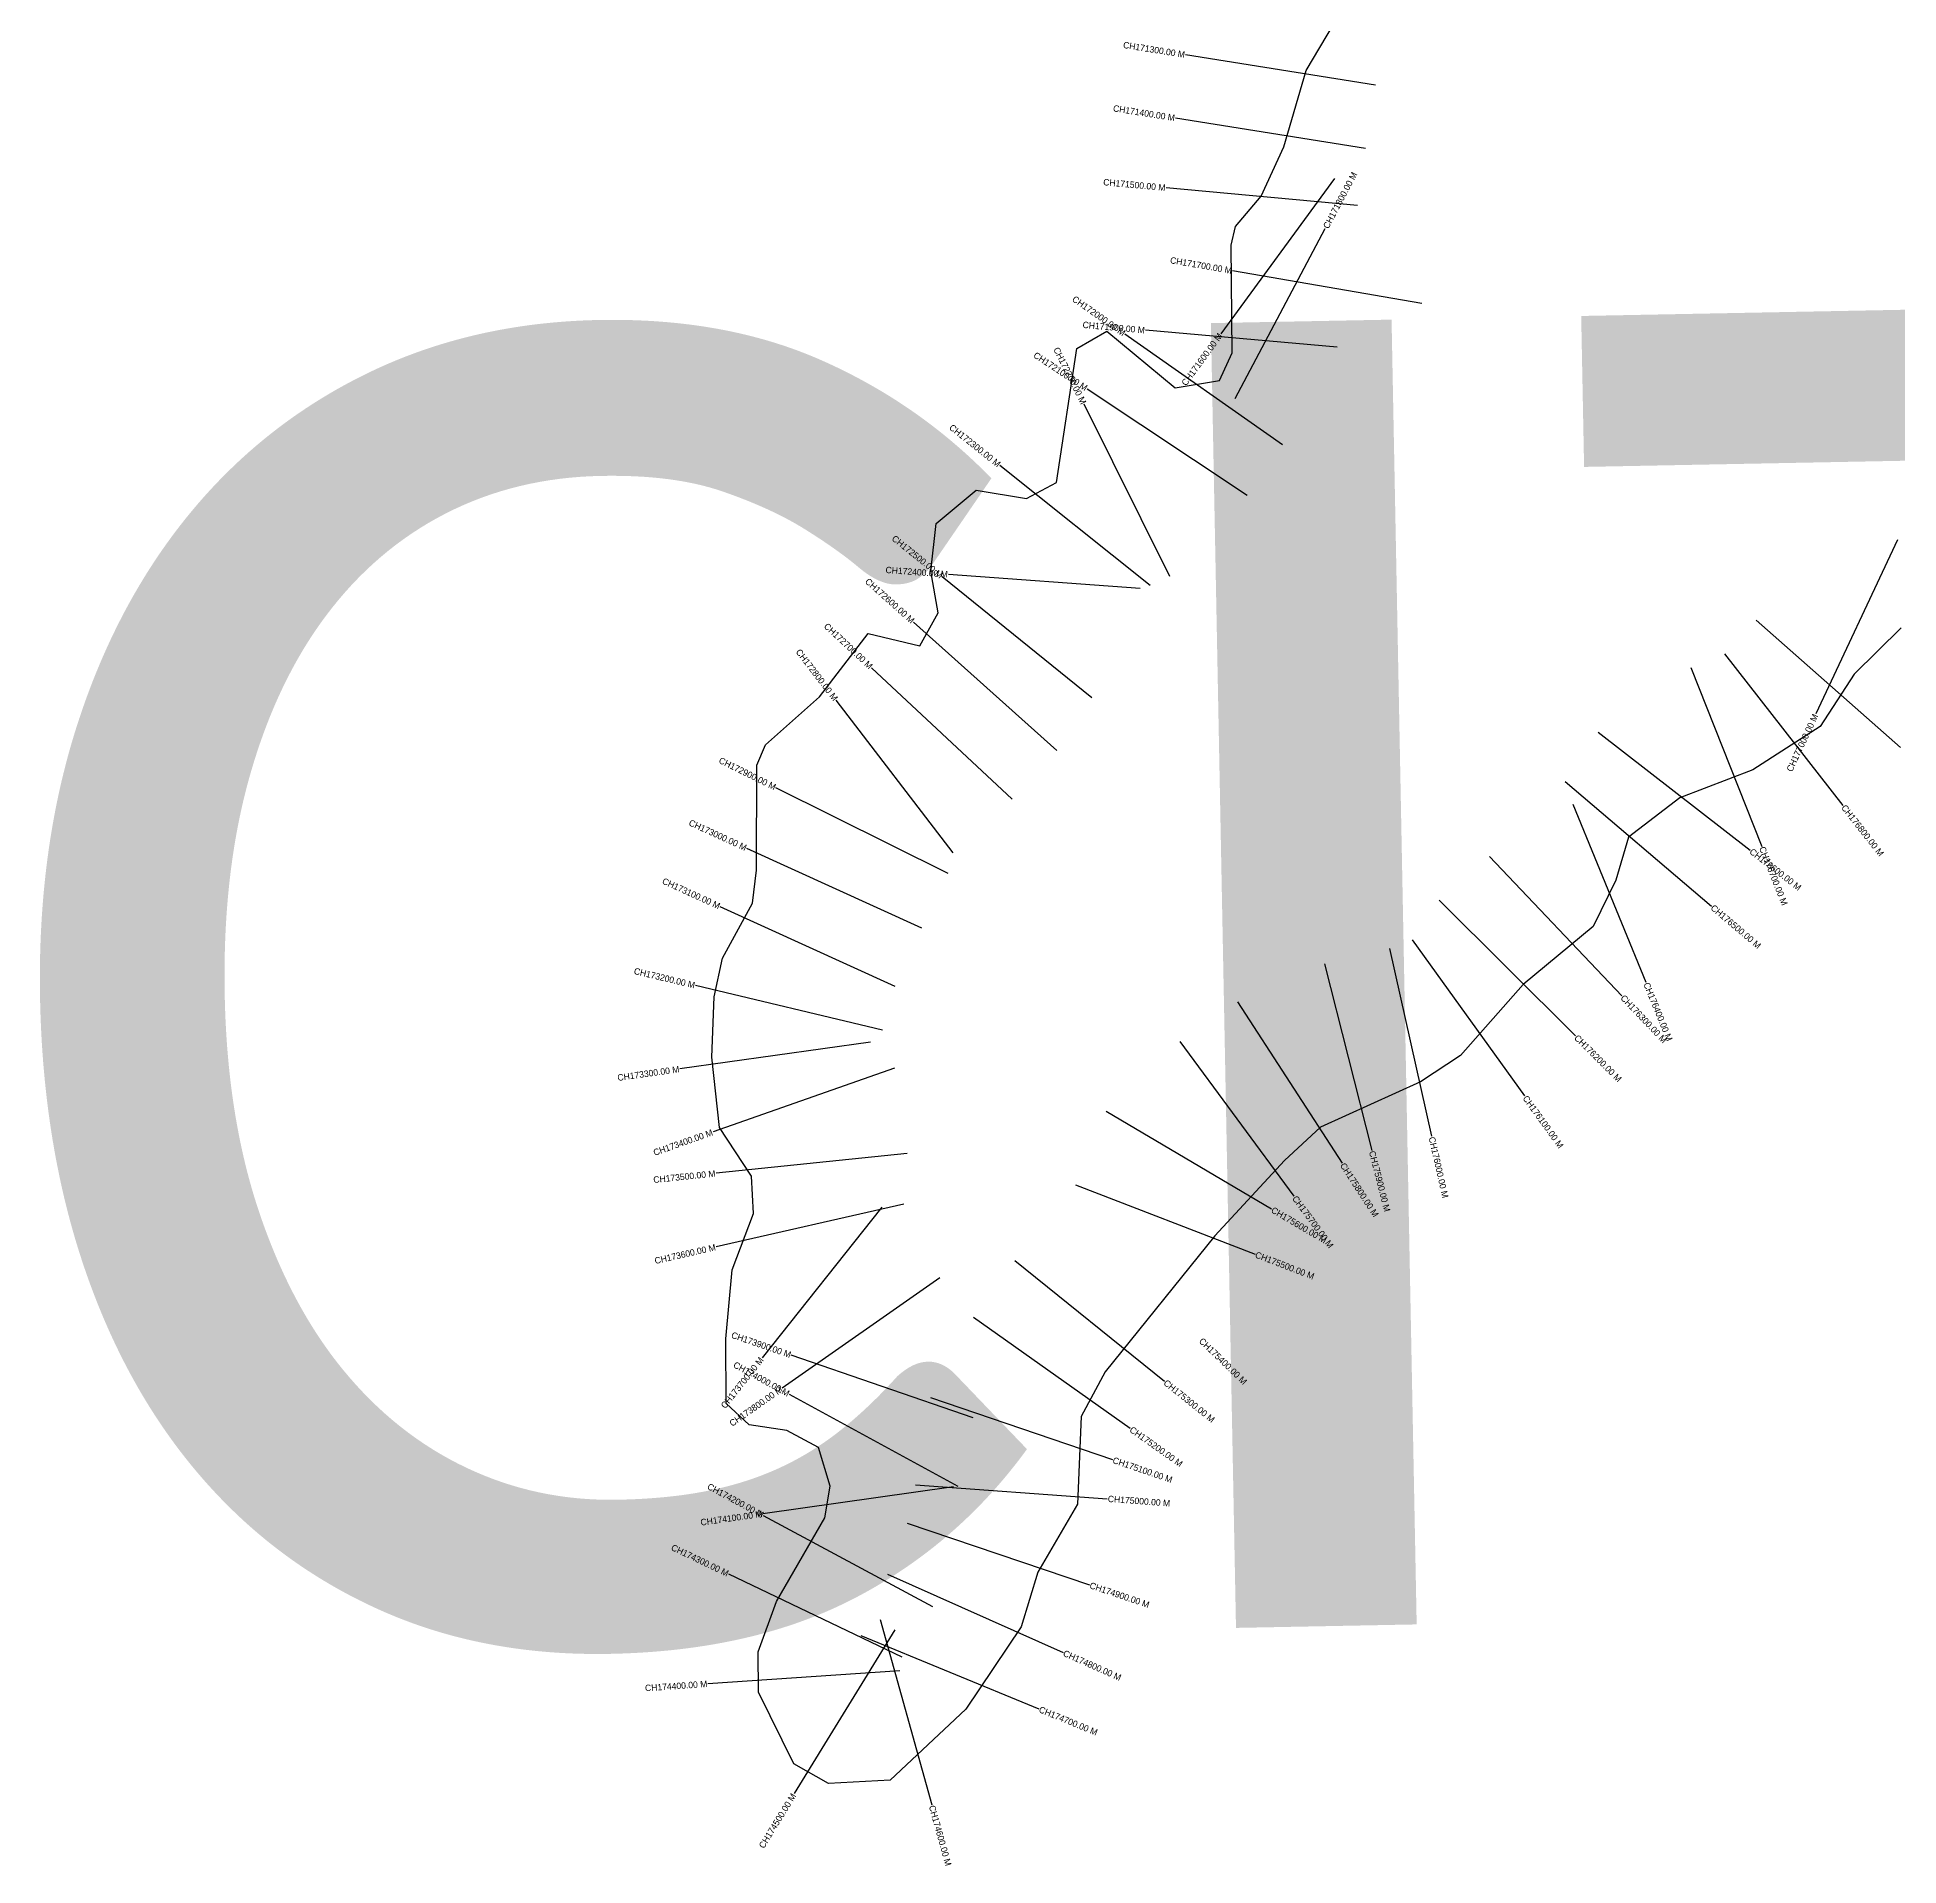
# Model space of a CAD drawing. Header units: metres. Extents: x 266312 to 277729, y 2088854 to 2108025.
# Drawn here: x 266312 to 269217, y 2095320 to 2098173 of the extents above; entities that cross this region are included whole.
import ezdxf
from ezdxf.enums import TextEntityAlignment as Align

# ---------------------------------------------------------------- set-up
doc = ezdxf.new("R2010")
doc.units = ezdxf.units.M
for name, color, linetype in [('CS', 134, 'Continuous'), ('CSMark', 6, 'Continuous'), ('TALUKA NAME', 5, 'Continuous'), ('village', 3, 'Continuous')]:
    doc.layers.add(name, color=color, linetype=linetype)

msp = doc.modelspace()

# ---------------------------------------------------------------- linework, layer by layer
at = {"layer": 'CS'}
for p, q in [((268400.3, 2098097.9), (268104, 2098145.3)), ((268384.5, 2097999.2), (268088.2, 2098046.6)), ((268372.3, 2097910), (268073.6, 2097937.7)), ((268336.3, 2097952.2), (268159, 2097710.2)), ((268181.6, 2097609.1), (268321.9, 2097874.3)), ((268472.7, 2097757.2), (268177.1, 2097808.4)), ((268255, 2097536.9), (268009.5, 2097709.3)), ((268340.3, 2097689), (268041.5, 2097715.5)), ((268200.3, 2097458), (267950.3, 2097623.9)), ((268079.6, 2097331.6), (267945.8, 2097600.1)), ((268048.7, 2097317.3), (267814.2, 2097504.5)), ((269214.7, 2097388.7), (269087.4, 2097117)), ((267957.6, 2097142.3), (267724.2, 2097330.9)), ((268033.3, 2097312.9), (267734.1, 2097334.7)), ((267903.1, 2097060.2), (267679.6, 2097260.4)), ((268994.5, 2097263.1), (269219.4, 2097064.5)), ((268944.9, 2097210.7), (269129.7, 2096974.4)), ((267833.4, 2096984.2), (267614.2, 2097189)), ((268892.3, 2097189.4), (269002.9, 2096910.5)), ((267741.5, 2096900.2), (267559, 2097138.4)), ((268747.9, 2097088.5), (268985.1, 2096904.8)), ((268696.3, 2097011.8), (268924.8, 2096817.4)), ((267733.7, 2096868.3), (267465, 2097001.8)), ((268708.5, 2096976.1), (268822.3, 2096698.5)), ((267692.3, 2096782.7), (267419.4, 2096907.3)), ((268578.3, 2096894.9), (268784.7, 2096677.2)), ((267650.8, 2096691.7), (267377.9, 2096816.4)), ((268499.9, 2096826.7), (268712.3, 2096614.8)), ((268422.1, 2096750.9), (268487.9, 2096458.3)), ((268457.6, 2096764.5), (268632.9, 2096521.1)), ((268320.8, 2096727), (268394.6, 2096436.3)), ((267631.1, 2096623.6), (267339.4, 2096693.5)), ((268184.8, 2096667.9), (268348.2, 2096416.3)), ((267612.2, 2096604.8), (267315.1, 2096563.2)), ((268095.3, 2096606.1), (268273.2, 2096364.6)), ((267649.8, 2096564.7), (267366.9, 2096465.1)), ((267979.9, 2096497.5), (268238.2, 2096344.9)), ((267669.9, 2096431.3), (267371.5, 2096400.5)), ((267932.5, 2096382.3), (268212.5, 2096274.5)), ((267664.2, 2096352.3), (267371.7, 2096285.6)), ((267629.9, 2096347.5), (267443.2, 2096112.7)), ((267837.4, 2096264.4), (268071, 2096076.2)), ((267720.4, 2096237.4), (267474.5, 2096065.5)), ((267772.9, 2096176.3), (268017.6, 2096002.8)), ((267772.5, 2096019), (267488.9, 2096116.8)), ((267749.2, 2095911.7), (267486, 2096055.7)), ((267706, 2096050.7), (267990, 2095953.8)), ((267741.7, 2095911.3), (267444.6, 2095869.5)), ((267682.6, 2095914.7), (267981.8, 2095892.9)), ((267709.6, 2095724), (267445.6, 2095866.4)), ((267669.8, 2095854.8), (267953.9, 2095758.6)), ((267661.8, 2095645.6), (267391.2, 2095775.3)), ((267638.9, 2095775.1), (267912.9, 2095653.1)), ((267627.6, 2095704.5), (267707.9, 2095415.4)), ((267650.2, 2095688.5), (267493.3, 2095432.8)), ((267597.6, 2095679.4), (267875.1, 2095565.2)), ((267658.1, 2095624.5), (267358.8, 2095604.1))]:
    msp.add_line(p, q, dxfattribs=at)
at = {"layer": 'village', "color": 3, "true_color": 0x00ff00}
msp.add_polyline3d([(269220.6, 2097251.2, 0), (269147.2, 2097178.9, 0), (269094, 2097097.7, 0), (268989.2, 2097029.6, 0), (268875.2, 2096986.1, 0), (268794.9, 2096924.9, 0), (268775.3, 2096857.5, 0), (268740, 2096785.5, 0), (268630.9, 2096694.9, 0), (268533.1, 2096584.2, 0), (268470.7, 2096543.3, 0), (268314.3, 2096472.6, 0), (268258.6, 2096420.6, 0), (268149.7, 2096303.1, 0), (267978.8, 2096090.9, 0), (267941.2, 2096021.1, 0), (267935.6, 2095884.3, 0), (267873.7, 2095778.4, 0), (267847.5, 2095693, 0), (267761, 2095564.5, 0), (267643.1, 2095453.6, 0), (267546.7, 2095448.4, 0), (267492.7, 2095479.3, 0), (267437.9, 2095591, 0), (267437.4, 2095653.8, 0), (267466, 2095732.5, 0), (267541.2, 2095863.2, 0), (267549.7, 2095912.6, 0), (267531.3, 2095972.9, 0), (267481.8, 2095999.5, 0), (267423.4, 2096008, 0), (267387.3, 2096041.3, 0), (267386.5, 2096142.2, 0), (267396.8, 2096249.9, 0), (267429.7, 2096337.7, 0), (267427, 2096395.9, 0), (267377.1, 2096471.8, 0), (267365, 2096581.5, 0), (267368.7, 2096675.7, 0), (267381.7, 2096736.3, 0), (267428.1, 2096821.9, 0), (267434.4, 2096873.6, 0), (267435.3, 2097037.3, 0), (267448.5, 2097068.8, 0), (267533.1, 2097143.5, 0), (267608.6, 2097242.7, 0), (267689.4, 2097223.2, 0), (267718.2, 2097275, 0), (267706.4, 2097339.9, 0), (267714.8, 2097414, 0), (267777.2, 2097466, 0), (267855.7, 2097453.2, 0), (267902.6, 2097478.3, 0), (267934.6, 2097687, 0), (267981.4, 2097714.3, 0), (268087.6, 2097625.5, 0), (268157, 2097637.3, 0), (268176.8, 2097680.1, 0), (268175.4, 2097848.2, 0), (268181.9, 2097877.4, 0), (268221.9, 2097924.8, 0), (268257.2, 2098001.4, 0), (268292.1, 2098120.5, 0), (268356.2, 2098228.6, 0)], dxfattribs=at)

# ---------------------------------------------------------------- texts
at = {"layer": 'CSMark'}
for s, rotation, p in [('CH171300.00 M', 350.9166, (268103, 2098145.5)), ('CH171400.00 M', 350.9166, (268087.3, 2098046.7)), ('CH171500.00 M', 354.69, (268072.6, 2097937.8)), ('CH171700.00 M', 350.1824, (268176.1, 2097808.5)), ('CH172000.00 M', 324.9155, (268008.6, 2097709.9)), ('CH171900.00 M', 354.9322, (268040.5, 2097715.6)), ('CH171600.00 M', 53.7645, (268158.4, 2097709.4)), ('CH172100.00 M', 326.4307, (267949.5, 2097624.4)), ('CH172200.00 M', 296.5023, (267945.3, 2097601)), ('CH172300.00 M', 321.3977, (267813.4, 2097505.1)), ('CH172500.00 M', 321.0559, (267723.5, 2097331.5)), ('CH172600.00 M', 318.1567, (267678.9, 2097261)), ('CH172400.00 M', 355.8282, (267733.1, 2097334.8)), ('CH172700.00 M', 316.9423, (267613.4, 2097189.7)), ('CH172800.00 M', 307.4572, (267558.4, 2097139.2)), ('CH177000.00 M', 64.9041, (269087, 2097116.1)), ('CH172900.00 M', 333.5687, (267464.1, 2097002.3)), ('CH173000.00 M', 335.4451, (267418.5, 2096907.8)), ('CH173100.00 M', 335.4451, (267377, 2096816.8)), ('CH173200.00 M', 346.5263, (267338.4, 2096693.7)), ('CH173300.00 M', 7.988, (267314.1, 2096563)), ('CH173400.00 M', 19.4048, (267365.9, 2096464.7)), ('CH173500.00 M', 5.9065, (267370.5, 2096400.3)), ('CH173600.00 M', 12.8496, (267370.7, 2096285.4)), ('CH173900.00 M', 340.9714, (267488, 2096117.1)), ('CH173700.00 M', 51.5072, (267442.6, 2096111.9)), ('CH174000.00 M', 331.3127, (267485.1, 2096056.2)), ('CH173800.00 M', 34.9691, (267473.7, 2096064.9)), ('CH174200.00 M', 331.6457, (267444.7, 2095866.9)), ('CH174100.00 M', 8.0045, (267443.7, 2095869.4)), ('CH174300.00 M', 334.3875, (267390.3, 2095775.7)), ('CH174400.00 M', 3.8902, (267357.8, 2095604.1)), ('CH174500.00 M', 58.4679, (267492.8, 2095432))]:
    msp.add_text(s, height=10, rotation=rotation, dxfattribs=at).set_placement(p, align=Align.MIDDLE_RIGHT)
for s, rotation, p in [('CH171800.00 M', 62.1189, (268322.4, 2097875.2)), ('CH176800.00 M', 308.0324, (269130.3, 2096973.6)), ('CH176600.00 M', 322.25, (268985.9, 2096904.2)), ('CH176700.00 M', 291.6278, (269003.3, 2096909.6)), ('CH176500.00 M', 319.5997, (268925.5, 2096816.7)), ('CH176400.00 M', 292.2881, (268822.7, 2096697.6)), ('CH176300.00 M', 313.4842, (268785.4, 2096676.5)), ('CH176200.00 M', 315.0668, (268713, 2096614.1)), ('CH176100.00 M', 305.7622, (268633.5, 2096520.2)), ('CH176000.00 M', 282.6681, (268488.1, 2096457.3)), ('CH175900.00 M', 284.2586, (268394.9, 2096435.3)), ('CH175800.00 M', 302.9927, (268348.7, 2096415.4)), ('CH175600.00 M', 329.4273, (268239, 2096344.4)), ('CH175700.00 M', 306.3855, (268273.8, 2096363.8)), ('CH175500.00 M', 338.937, (268213.4, 2096274.1)), ('CH175400.00 M', 315.8967, (268127.5, 2096141.2)), ('CH175300.00 M', 321.1462, (268071.8, 2096075.6)), ('CH175200.00 M', 324.6511, (268018.4, 2096002.2)), ('CH175100.00 M', 341.1749, (267990.9, 2095953.5)), ('CH175000.00 M', 355.8238, (267982.8, 2095892.8)), ('CH174900.00 M', 341.3087, (267954.9, 2095758.3)), ('CH174800.00 M', 336.0042, (267913.9, 2095652.7)), ('CH174700.00 M', 337.6331, (267876, 2095564.8)), ('CH174600.00 M', 285.5264, (267708.2, 2095414.4))]:
    msp.add_text(s, height=10, rotation=rotation, dxfattribs=at).set_placement(p, align=Align.MIDDLE_LEFT)
at = {"layer": 'TALUKA NAME', "insert": (266128.1, 2101082), "char_height": 2035.682, "attachment_point": 1, "rotation": 1.1028}
msp.add_mtext_dynamic_manual_height_columns('{\\fCalibri|b0|i0|c0|p34;MUMBAI  CITY}', width=1716.739, gutter_width=10178.4, heights=[0], dxfattribs=at)

doc.saveas('drawing.dxf')
